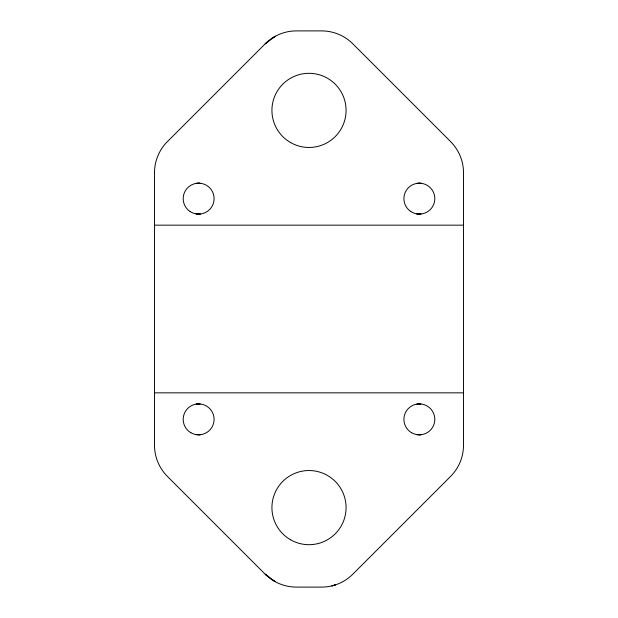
<?xml version="1.0" encoding="UTF-8"?>
<svg xmlns="http://www.w3.org/2000/svg" width="618" height="618" viewBox="0 0 618 618"><rect width="100%" height="100%" fill="white"/><g stroke="black" fill="none" stroke-linecap="round" stroke-linejoin="round"><path stroke-width="0.93" d="M268.845 40.865L265.168 43.832L167.432 141.568A44.141 44.141 0 0 0 154.5 172.785L154.5 445.215A44.141 44.141 0 0 0 167.432 476.432L265.168 574.168L268.845 577.135M270.313 39.683L275.226 36.3L272.353 38.447M270.916 39.529L265.168 43.832A44.141 44.141 0 0 1 296.385 30.9L321.615 30.9A44.141 44.141 0 0 1 352.832 43.832L450.568 141.568A44.141 44.141 0 0 1 463.5 172.785L463.5 445.215A44.141 44.141 0 0 1 450.568 476.432L352.832 574.168A44.141 44.141 0 0 1 321.615 587.1L296.385 587.1A44.141 44.141 0 0 1 265.168 574.168L270.916 578.471M418.208 183.268L416.895 183.392L420.843 183.268L418.865 183.198M418.865 434.802L420.843 434.732L416.895 434.608L418.208 434.732M154.5 225.161L463.5 225.161M154.5 392.839L463.5 392.839M272.353 579.553L275.226 581.7L270.313 578.317M335.335 584.914L332.082 585.841L335.335 584.914M198.146 183.198L196.176 183.392L200.124 183.268L198.146 183.198M198.146 403.917L196.176 404.102L200.124 403.979L198.146 403.917M418.865 403.917L416.895 404.102L420.843 403.979L418.865 403.917M200.124 214.021L196.176 213.898L200.124 214.021M420.843 214.021L416.895 213.898L420.843 214.021M200.124 434.732L196.176 434.608L200.124 434.732M190.916 432.739A15.45 15.45 0 0 0 214.091 419.359A15.45 15.45 0 0 0 190.916 405.98A15.45 15.45 0 0 0 190.916 432.739M410.792 211.503A15.45 15.45 0 0 0 434.778 199.629A15.45 15.45 0 0 0 412.507 184.797A15.45 15.45 0 0 0 410.792 211.503M411.634 432.739A15.45 15.45 0 0 0 434.809 419.359A15.45 15.45 0 0 0 411.634 405.98A15.45 15.45 0 0 0 411.634 432.739M190.074 211.503A15.45 15.45 0 0 0 214.06 199.629A15.45 15.45 0 0 0 191.789 184.797A15.45 15.45 0 0 0 190.074 211.503M290.46 539.723A37.08 37.08 0 0 0 346.08 507.617A37.08 37.08 0 0 0 290.46 475.505A37.08 37.08 0 0 0 290.46 539.723M290.46 142.495A37.08 37.08 0 0 0 346.08 110.383A37.08 37.08 0 0 0 290.46 78.277A37.08 37.08 0 0 0 290.46 142.495"/></g></svg>
